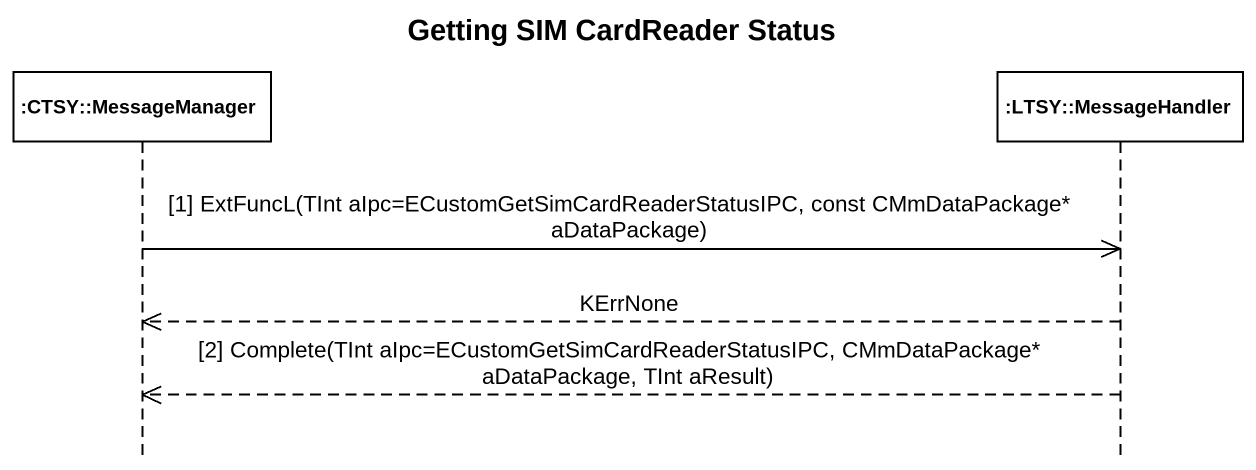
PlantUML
@startuml
title Getting SIM CardReader Status
hide footbox
participant ":CTSY::MessageManager" as CTSY_MessageManager
participant ":LTSY::MessageHandler" as LTSY_MessageHandler

CTSY_MessageManager ->> LTSY_MessageHandler : [1] ExtFuncL(TInt aIpc=ECustomGetSimCardReaderStatusIPC, const CMmDataPackage* aDataPackage)
LTSY_MessageHandler -->> CTSY_MessageManager : KErrNone
LTSY_MessageHandler -->> CTSY_MessageManager : [2] Complete(TInt aIpc=ECustomGetSimCardReaderStatusIPC, CMmDataPackage* aDataPackage, TInt aResult)
@enduml
